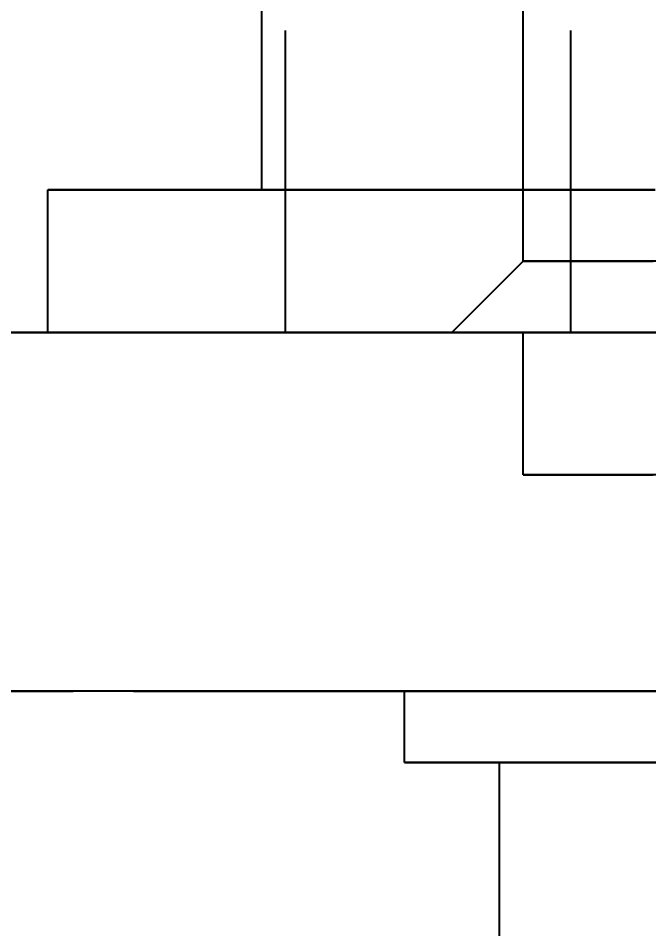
# Model space of a CAD drawing. Header units: millimetres. Extents: x -9 to 234, y -53 to 196.
# Drawn here: x 155.225 to 157.879, y -22.709 to -18.878 of the extents above; entities that cross this region are included whole.
import ezdxf

# ---------------------------------------------------------------- set-up
doc = ezdxf.new("R2010")
doc.units = ezdxf.units.MM
doc.linetypes.add('DASHED', pattern=[1.524, 1.27, -0.254])
for name, color, linetype in [('DIMS', 3, 'CONTINUOUS'), ('HIDDEN', 8, 'DASHED'), ('VISIBLE', 7, 'CONTINUOUS')]:
    doc.layers.add(name, color=color, linetype=linetype)
doc.styles.add('OpenSansCondensed-Light', font='OpenSansCondensed-Light.ttf')
doc.dimstyles.new('EZDXF', dxfattribs={"dimtxt": 0.25, "dimasz": 0.175, "dimexe": 0.375, "dimexo": 0.125, "dimgap": 0.1, "dimtad": 1, "dimlfac": 100, "dimzin": 12, "dimdsep": 46, "dimtxsty": 'OpenSansCondensed-Light', "dimblk": 'ARCHTICK', "dimcen": 2.5, "dimazin": 3, "dimtfac": 0.5, "dimtmove": 2, "dimatfit": 3})

# ---------------------------------------------------------------- blocks, each defined once
blk = doc.blocks.new('_ARCHTICK')
at = {"color": 0, "linetype": 'BYBLOCK', "const_width": 0.15}
blk.add_lwpolyline([(-0.5, -0.5), (0.5, 0.5)], dxfattribs=at)

msp = doc.modelspace()

# ---------------------------------------------------------------- linework, layer by layer
at = {"layer": 'HIDDEN'}
for points in [[(156.35, -20.2), (156.35, 32.4)], [(157.55, -20.2), (157.55, 32.4)], [(157.35, -19.9), (157.35, 32.1)], [(156.25, -19.6), (156.25, -12.2)], [(157.90556, -19.6), (157.79444, -19.6), (157.68333, -19.6), (157.57222, -19.6), (157.46111, -19.6), (157.35, -19.6), (157.23889, -19.6), (157.12778, -19.6), (157.01667, -19.6), (156.90556, -19.6), (156.79444, -19.6), (156.68333, -19.6), (156.57222, -19.6), (156.46111, -19.6), (156.35, -19.6), (156.23889, -19.6), (156.12778, -19.6), (156.01667, -19.6), (155.90556, -19.6), (155.79444, -19.6), (155.68333, -19.6), (155.57222, -19.6), (155.46111, -19.6), (155.35, -19.6)], [(155.35, -19.6), (155.40556, -19.6), (155.46111, -19.6), (155.51667, -19.6), (155.57222, -19.6), (155.62778, -19.6), (155.68333, -19.6), (155.73889, -19.6), (155.79444, -19.6), (155.85, -19.6), (155.90556, -19.6), (155.96111, -19.6), (156.01667, -19.6), (156.07222, -19.6), (156.12778, -19.6), (156.18333, -19.6), (156.23889, -19.6), (156.29444, -19.6), (156.35, -19.6), (156.40556, -19.6), (156.46111, -19.6), (156.51667, -19.6), (156.57222, -19.6), (156.62778, -19.6), (156.68333, -19.6), (156.73889, -19.6), (156.79444, -19.6), (156.85, -19.6), (156.90556, -19.6), (156.96111, -19.6), (157.01667, -19.6), (157.07222, -19.6), (157.12778, -19.6), (157.18333, -19.6), (157.23889, -19.6), (157.29444, -19.6), (157.35, -19.6), (157.40556, -19.6), (157.46111, -19.6), (157.51667, -19.6), (157.57222, -19.6), (157.62778, -19.6), (157.68333, -19.6), (157.73889, -19.6), (157.79444, -19.6), (157.85, -19.6), (157.90556, -19.6)], [(155.35, -20.2), (155.35, -19.6)], [(157.90079, -19.6), (157.81825, -19.6), (157.73571, -19.6), (157.65317, -19.6), (157.57063, -19.6), (157.4881, -19.6), (157.40556, -19.6), (157.32302, -19.6), (157.24048, -19.6), (157.15794, -19.6), (157.0754, -19.6), (156.99286, -19.6), (156.91032, -19.6), (156.82778, -19.6), (156.74524, -19.6), (156.6627, -19.6), (156.58016, -19.6), (156.49762, -19.6), (156.41508, -19.6), (156.33254, -19.6), (156.25, -19.6)], [(156.25, -19.6), (156.29127, -19.6), (156.33254, -19.6), (156.37381, -19.6), (156.41508, -19.6), (156.45635, -19.6), (156.49762, -19.6), (156.53889, -19.6), (156.58016, -19.6), (156.62143, -19.6), (156.6627, -19.6), (156.70397, -19.6), (156.74524, -19.6), (156.78651, -19.6), (156.82778, -19.6), (156.86905, -19.6), (156.91032, -19.6), (156.95159, -19.6), (156.99286, -19.6), (157.03413, -19.6), (157.0754, -19.6), (157.11667, -19.6), (157.15794, -19.6), (157.19921, -19.6), (157.24048, -19.6), (157.28175, -19.6), (157.32302, -19.6), (157.36429, -19.6), (157.40556, -19.6), (157.44683, -19.6), (157.4881, -19.6), (157.52937, -19.6), (157.57063, -19.6), (157.6119, -19.6), (157.65317, -19.6), (157.69444, -19.6), (157.73571, -19.6), (157.77698, -19.6), (157.81825, -19.6), (157.85952, -19.6), (157.90079, -19.6)], [(157.35, -19.9), (157.05, -20.2)], [(157.92143, -19.9), (157.87381, -19.9), (157.82619, -19.9), (157.77857, -19.9), (157.73095, -19.9), (157.68333, -19.9), (157.63571, -19.9), (157.5881, -19.9), (157.54048, -19.9), (157.49286, -19.9), (157.44524, -19.9), (157.39762, -19.9), (157.35, -19.9)], [(157.35, -19.9), (157.37381, -19.9), (157.39762, -19.9), (157.42143, -19.9), (157.44524, -19.9), (157.46905, -19.9), (157.49286, -19.9), (157.51667, -19.9), (157.54048, -19.9), (157.56429, -19.9), (157.5881, -19.9), (157.6119, -19.9), (157.63571, -19.9), (157.65952, -19.9), (157.68333, -19.9), (157.70714, -19.9), (157.73095, -19.9), (157.75476, -19.9), (157.77857, -19.9), (157.80238, -19.9), (157.82619, -19.9), (157.85, -19.9), (157.87381, -19.9), (157.89762, -19.9)], [(94.75, -20.2), (200.25, -20.2)], [(150.74065, -20.2), (151.41359, -20.2), (152.08653, -20.2), (152.75947, -20.2), (153.43241, -20.2), (154.10535, -20.2), (154.77829, -20.2), (155.45123, -20.2), (156.12417, -20.2), (156.79711, -20.2), (157.47005, -20.2), (158.14299, -20.2), (158.81593, -20.2), (159.48887, -20.2), (160.16181, -20.2), (160.83475, -20.2), (161.50769, -20.2), (162.18063, -20.2), (162.85357, -20.2)], [(162.68237, -20.2), (162.00284, -20.2), (161.32332, -20.2), (160.64379, -20.2), (159.96427, -20.2), (159.28475, -20.2), (158.60522, -20.2), (157.9257, -20.2), (157.24617, -20.2), (156.56665, -20.2), (155.88712, -20.2), (155.2076, -20.2), (154.52808, -20.2), (153.84855, -20.2), (153.16903, -20.2), (152.4895, -20.2), (151.80998, -20.2), (151.13045, -20.2)], [(157.97857, -20.2), (157.78492, -20.2), (157.59127, -20.2), (157.39762, -20.2), (157.20397, -20.2), (157.01032, -20.2), (156.81667, -20.2), (156.62302, -20.2), (156.42937, -20.2), (156.23571, -20.2), (156.04206, -20.2), (155.84841, -20.2), (155.65476, -20.2), (155.46111, -20.2), (155.26746, -20.2), (155.07381, -20.2)], [(157.88968, -20.2), (157.71508, -20.2), (157.54048, -20.2), (157.36587, -20.2), (157.19127, -20.2), (157.01667, -20.2), (156.84206, -20.2), (156.66746, -20.2), (156.49286, -20.2), (156.31825, -20.2), (156.14365, -20.2), (155.96905, -20.2), (155.79444, -20.2), (155.61984, -20.2), (155.44524, -20.2), (155.27063, -20.2), (155.09603, -20.2)], [(155.17063, -20.2), (155.26746, -20.2), (155.36429, -20.2), (155.46111, -20.2), (155.55794, -20.2), (155.65476, -20.2), (155.75159, -20.2), (155.84841, -20.2), (155.94524, -20.2), (156.04206, -20.2), (156.13889, -20.2), (156.23571, -20.2), (156.33254, -20.2), (156.42937, -20.2), (156.52619, -20.2), (156.62302, -20.2), (156.71984, -20.2), (156.81667, -20.2), (156.91349, -20.2), (157.01032, -20.2), (157.10714, -20.2), (157.20397, -20.2), (157.30079, -20.2), (157.39762, -20.2), (157.49444, -20.2), (157.59127, -20.2), (157.6881, -20.2), (157.78492, -20.2), (157.88175, -20.2)], [(155.18333, -20.2), (155.27063, -20.2), (155.35794, -20.2), (155.44524, -20.2), (155.53254, -20.2), (155.61984, -20.2), (155.70714, -20.2), (155.79444, -20.2), (155.88175, -20.2), (155.96905, -20.2), (156.05635, -20.2), (156.14365, -20.2), (156.23095, -20.2), (156.31825, -20.2), (156.40556, -20.2), (156.49286, -20.2), (156.58016, -20.2), (156.66746, -20.2), (156.75476, -20.2), (156.84206, -20.2), (156.92937, -20.2), (157.01667, -20.2), (157.10397, -20.2), (157.19127, -20.2), (157.27857, -20.2), (157.36587, -20.2), (157.45317, -20.2), (157.54048, -20.2), (157.62778, -20.2), (157.71508, -20.2), (157.80238, -20.2), (157.88968, -20.2)], [(157.90556, -20.2), (157.79444, -20.2), (157.68333, -20.2), (157.57222, -20.2), (157.46111, -20.2), (157.35, -20.2), (157.23889, -20.2), (157.12778, -20.2), (157.01667, -20.2), (156.90556, -20.2), (156.79444, -20.2), (156.68333, -20.2), (156.57222, -20.2), (156.46111, -20.2), (156.35, -20.2), (156.23889, -20.2), (156.12778, -20.2), (156.01667, -20.2), (155.90556, -20.2), (155.79444, -20.2), (155.68333, -20.2), (155.57222, -20.2), (155.46111, -20.2), (155.35, -20.2)], [(155.35, -20.2), (155.40556, -20.2), (155.46111, -20.2), (155.51667, -20.2), (155.57222, -20.2), (155.62778, -20.2), (155.68333, -20.2), (155.73889, -20.2), (155.79444, -20.2), (155.85, -20.2), (155.90556, -20.2), (155.96111, -20.2), (156.01667, -20.2), (156.07222, -20.2), (156.12778, -20.2), (156.18333, -20.2), (156.23889, -20.2), (156.29444, -20.2), (156.35, -20.2), (156.40556, -20.2), (156.46111, -20.2), (156.51667, -20.2), (156.57222, -20.2), (156.62778, -20.2), (156.68333, -20.2), (156.73889, -20.2), (156.79444, -20.2), (156.85, -20.2), (156.90556, -20.2), (156.96111, -20.2), (157.01667, -20.2), (157.07222, -20.2), (157.12778, -20.2), (157.18333, -20.2), (157.23889, -20.2), (157.29444, -20.2), (157.35, -20.2), (157.40556, -20.2), (157.46111, -20.2), (157.51667, -20.2), (157.57222, -20.2), (157.62778, -20.2), (157.68333, -20.2), (157.73889, -20.2), (157.79444, -20.2), (157.85, -20.2), (157.90556, -20.2)], [(157.9373, -20.2), (157.85794, -20.2), (157.77857, -20.2), (157.69921, -20.2), (157.61984, -20.2), (157.54048, -20.2), (157.46111, -20.2), (157.38175, -20.2), (157.30238, -20.2), (157.22302, -20.2), (157.14365, -20.2), (157.06429, -20.2), (156.98492, -20.2), (156.90556, -20.2), (156.82619, -20.2), (156.74683, -20.2), (156.66746, -20.2), (156.5881, -20.2), (156.50873, -20.2), (156.42937, -20.2), (156.35, -20.2)], [(156.35, -20.2), (156.38968, -20.2), (156.42937, -20.2), (156.46905, -20.2), (156.50873, -20.2), (156.54841, -20.2), (156.5881, -20.2), (156.62778, -20.2), (156.66746, -20.2), (156.70714, -20.2), (156.74683, -20.2), (156.78651, -20.2), (156.82619, -20.2), (156.86587, -20.2), (156.90556, -20.2), (156.94524, -20.2), (156.98492, -20.2), (157.0246, -20.2), (157.06429, -20.2), (157.10397, -20.2), (157.14365, -20.2), (157.18333, -20.2), (157.22302, -20.2), (157.2627, -20.2), (157.30238, -20.2), (157.34206, -20.2), (157.38175, -20.2), (157.42143, -20.2), (157.46111, -20.2), (157.50079, -20.2), (157.54048, -20.2), (157.58016, -20.2), (157.61984, -20.2), (157.65952, -20.2), (157.69921, -20.2), (157.73889, -20.2), (157.77857, -20.2), (157.81825, -20.2), (157.85794, -20.2), (157.89762, -20.2)], [(157.90714, -20.2), (157.85, -20.2), (157.79286, -20.2), (157.73571, -20.2), (157.67857, -20.2), (157.62143, -20.2), (157.56429, -20.2), (157.50714, -20.2), (157.45, -20.2), (157.39286, -20.2), (157.33571, -20.2), (157.27857, -20.2), (157.22143, -20.2), (157.16429, -20.2), (157.10714, -20.2), (157.05, -20.2)], [(157.05, -20.2), (157.07857, -20.2), (157.10714, -20.2), (157.13571, -20.2), (157.16429, -20.2), (157.19286, -20.2), (157.22143, -20.2), (157.25, -20.2), (157.27857, -20.2), (157.30714, -20.2), (157.33571, -20.2), (157.36429, -20.2), (157.39286, -20.2), (157.42143, -20.2), (157.45, -20.2), (157.47857, -20.2), (157.50714, -20.2), (157.53571, -20.2), (157.56429, -20.2), (157.59286, -20.2), (157.62143, -20.2), (157.65, -20.2), (157.67857, -20.2), (157.70714, -20.2), (157.73571, -20.2), (157.76429, -20.2), (157.79286, -20.2), (157.82143, -20.2), (157.85, -20.2), (157.87857, -20.2), (157.90714, -20.2)], [(157.92143, -20.2), (157.87381, -20.2), (157.82619, -20.2), (157.77857, -20.2), (157.73095, -20.2), (157.68333, -20.2), (157.63571, -20.2), (157.5881, -20.2), (157.54048, -20.2), (157.49286, -20.2), (157.44524, -20.2), (157.39762, -20.2), (157.35, -20.2)], [(157.35, -20.2), (157.37381, -20.2), (157.39762, -20.2), (157.42143, -20.2), (157.44524, -20.2), (157.46905, -20.2), (157.49286, -20.2), (157.51667, -20.2), (157.54048, -20.2), (157.56429, -20.2), (157.5881, -20.2), (157.6119, -20.2), (157.63571, -20.2), (157.65952, -20.2), (157.68333, -20.2), (157.70714, -20.2), (157.73095, -20.2), (157.75476, -20.2), (157.77857, -20.2), (157.80238, -20.2), (157.82619, -20.2), (157.85, -20.2), (157.87381, -20.2), (157.89762, -20.2)], [(157.35, -20.8), (157.35, -20.2)], [(157.88016, -20.2), (157.83889, -20.2), (157.79762, -20.2), (157.75635, -20.2), (157.71508, -20.2), (157.67381, -20.2), (157.63254, -20.2), (157.59127, -20.2), (157.55, -20.2)], [(157.55, -20.2), (157.57063, -20.2), (157.59127, -20.2), (157.6119, -20.2), (157.63254, -20.2), (157.65317, -20.2), (157.67381, -20.2), (157.69444, -20.2), (157.71508, -20.2), (157.73571, -20.2), (157.75635, -20.2), (157.77698, -20.2), (157.79762, -20.2), (157.81825, -20.2), (157.83889, -20.2), (157.85952, -20.2), (157.88016, -20.2)], [(157.92143, -20.8), (157.87381, -20.8), (157.82619, -20.8), (157.77857, -20.8), (157.73095, -20.8), (157.68333, -20.8), (157.63571, -20.8), (157.5881, -20.8), (157.54048, -20.8), (157.49286, -20.8), (157.44524, -20.8), (157.39762, -20.8), (157.35, -20.8)], [(157.35, -20.8), (157.37381, -20.8), (157.39762, -20.8), (157.42143, -20.8), (157.44524, -20.8), (157.46905, -20.8), (157.49286, -20.8), (157.51667, -20.8), (157.54048, -20.8), (157.56429, -20.8), (157.5881, -20.8), (157.6119, -20.8), (157.63571, -20.8), (157.65952, -20.8), (157.68333, -20.8), (157.70714, -20.8), (157.73095, -20.8), (157.75476, -20.8), (157.77857, -20.8), (157.80238, -20.8), (157.82619, -20.8), (157.85, -20.8), (157.87381, -20.8), (157.89762, -20.8)], [(94.75, -21.71), (200.25, -21.71)], [(157.92937, -21.71), (157.86587, -21.71), (157.80238, -21.71), (157.73889, -21.71), (157.6754, -21.71), (157.6119, -21.71), (157.54841, -21.71), (157.48492, -21.71), (157.42143, -21.71), (157.35794, -21.71), (157.29444, -21.71), (157.23095, -21.71), (157.16746, -21.71), (157.10397, -21.71), (157.04048, -21.71), (156.97698, -21.71), (156.91349, -21.71), (156.85, -21.71)], [(156.85, -21.71), (156.88175, -21.71), (156.91349, -21.71), (156.94524, -21.71), (156.97698, -21.71), (157.00873, -21.71), (157.04048, -21.71), (157.07222, -21.71), (157.10397, -21.71), (157.13571, -21.71), (157.16746, -21.71), (157.19921, -21.71), (157.23095, -21.71), (157.2627, -21.71), (157.29444, -21.71), (157.32619, -21.71), (157.35794, -21.71), (157.38968, -21.71), (157.42143, -21.71), (157.45317, -21.71), (157.48492, -21.71), (157.51667, -21.71), (157.54841, -21.71), (157.58016, -21.71), (157.6119, -21.71), (157.64365, -21.71), (157.6754, -21.71), (157.70714, -21.71), (157.73889, -21.71), (157.77063, -21.71), (157.80238, -21.71), (157.83413, -21.71), (157.86587, -21.71), (157.89762, -21.71)], [(157.92937, -22.01), (157.86587, -22.01), (157.80238, -22.01), (157.73889, -22.01), (157.6754, -22.01), (157.6119, -22.01), (157.54841, -22.01), (157.48492, -22.01), (157.42143, -22.01), (157.35794, -22.01), (157.29444, -22.01), (157.23095, -22.01), (157.16746, -22.01), (157.10397, -22.01), (157.04048, -22.01), (156.97698, -22.01), (156.91349, -22.01), (156.85, -22.01)], [(157.25, -22.01), (158.85, -22.01)], [(158.85, -22.01), (157.25, -22.01)], [(157.25, -23.31), (157.25, -22.01)]]:
    msp.add_lwpolyline(points, dxfattribs=at)
at = {"layer": 'VISIBLE'}
for points in [[(200.25, -20.2), (94.75, -20.2)], [(200.25, -21.71), (94.75, -21.71)], [(156.85, -22.01), (156.85, -21.71)], [(156.85, -22.01), (156.87222, -22.01), (156.89444, -22.01), (156.91667, -22.01), (156.93889, -22.01), (156.96111, -22.01), (156.98333, -22.01), (157.00556, -22.01), (157.02778, -22.01), (157.05, -22.01), (157.07222, -22.01), (157.09444, -22.01), (157.11667, -22.01), (157.13889, -22.01), (157.16111, -22.01), (157.18333, -22.01), (157.20556, -22.01), (157.22778, -22.01), (157.25, -22.01), (157.27222, -22.01), (157.29444, -22.01), (157.31667, -22.01), (157.33889, -22.01), (157.36111, -22.01), (157.38333, -22.01), (157.40556, -22.01), (157.42778, -22.01), (157.45, -22.01), (157.47222, -22.01), (157.49444, -22.01), (157.51667, -22.01), (157.53889, -22.01), (157.56111, -22.01), (157.58333, -22.01), (157.60556, -22.01), (157.62778, -22.01), (157.65, -22.01), (157.67222, -22.01), (157.69444, -22.01), (157.71667, -22.01), (157.73889, -22.01), (157.76111, -22.01), (157.78333, -22.01), (157.80556, -22.01), (157.82778, -22.01), (157.85, -22.01), (157.87222, -22.01), (157.89444, -22.01)], [(157.25, -23.31), (157.25, -22.01)]]:
    msp.add_lwpolyline(points, dxfattribs=at)

# ---------------------------------------------------------------- dimensions: what is measured, and where the dimension line sits
at = {"layer": 'DIMS'}
msp.add_linear_dim(base=(93.75, -52.71), p1=(93.75, -21.71), p2=(201.25, -21.71), dimstyle='EZDXF', override={"dimtxt": 1.6, "dimasz": 1, "dimexe": 0.6, "dimexo": 0.5, "dimdec": 2}, dxfattribs=at).render()

doc.saveas('drawing.dxf')
